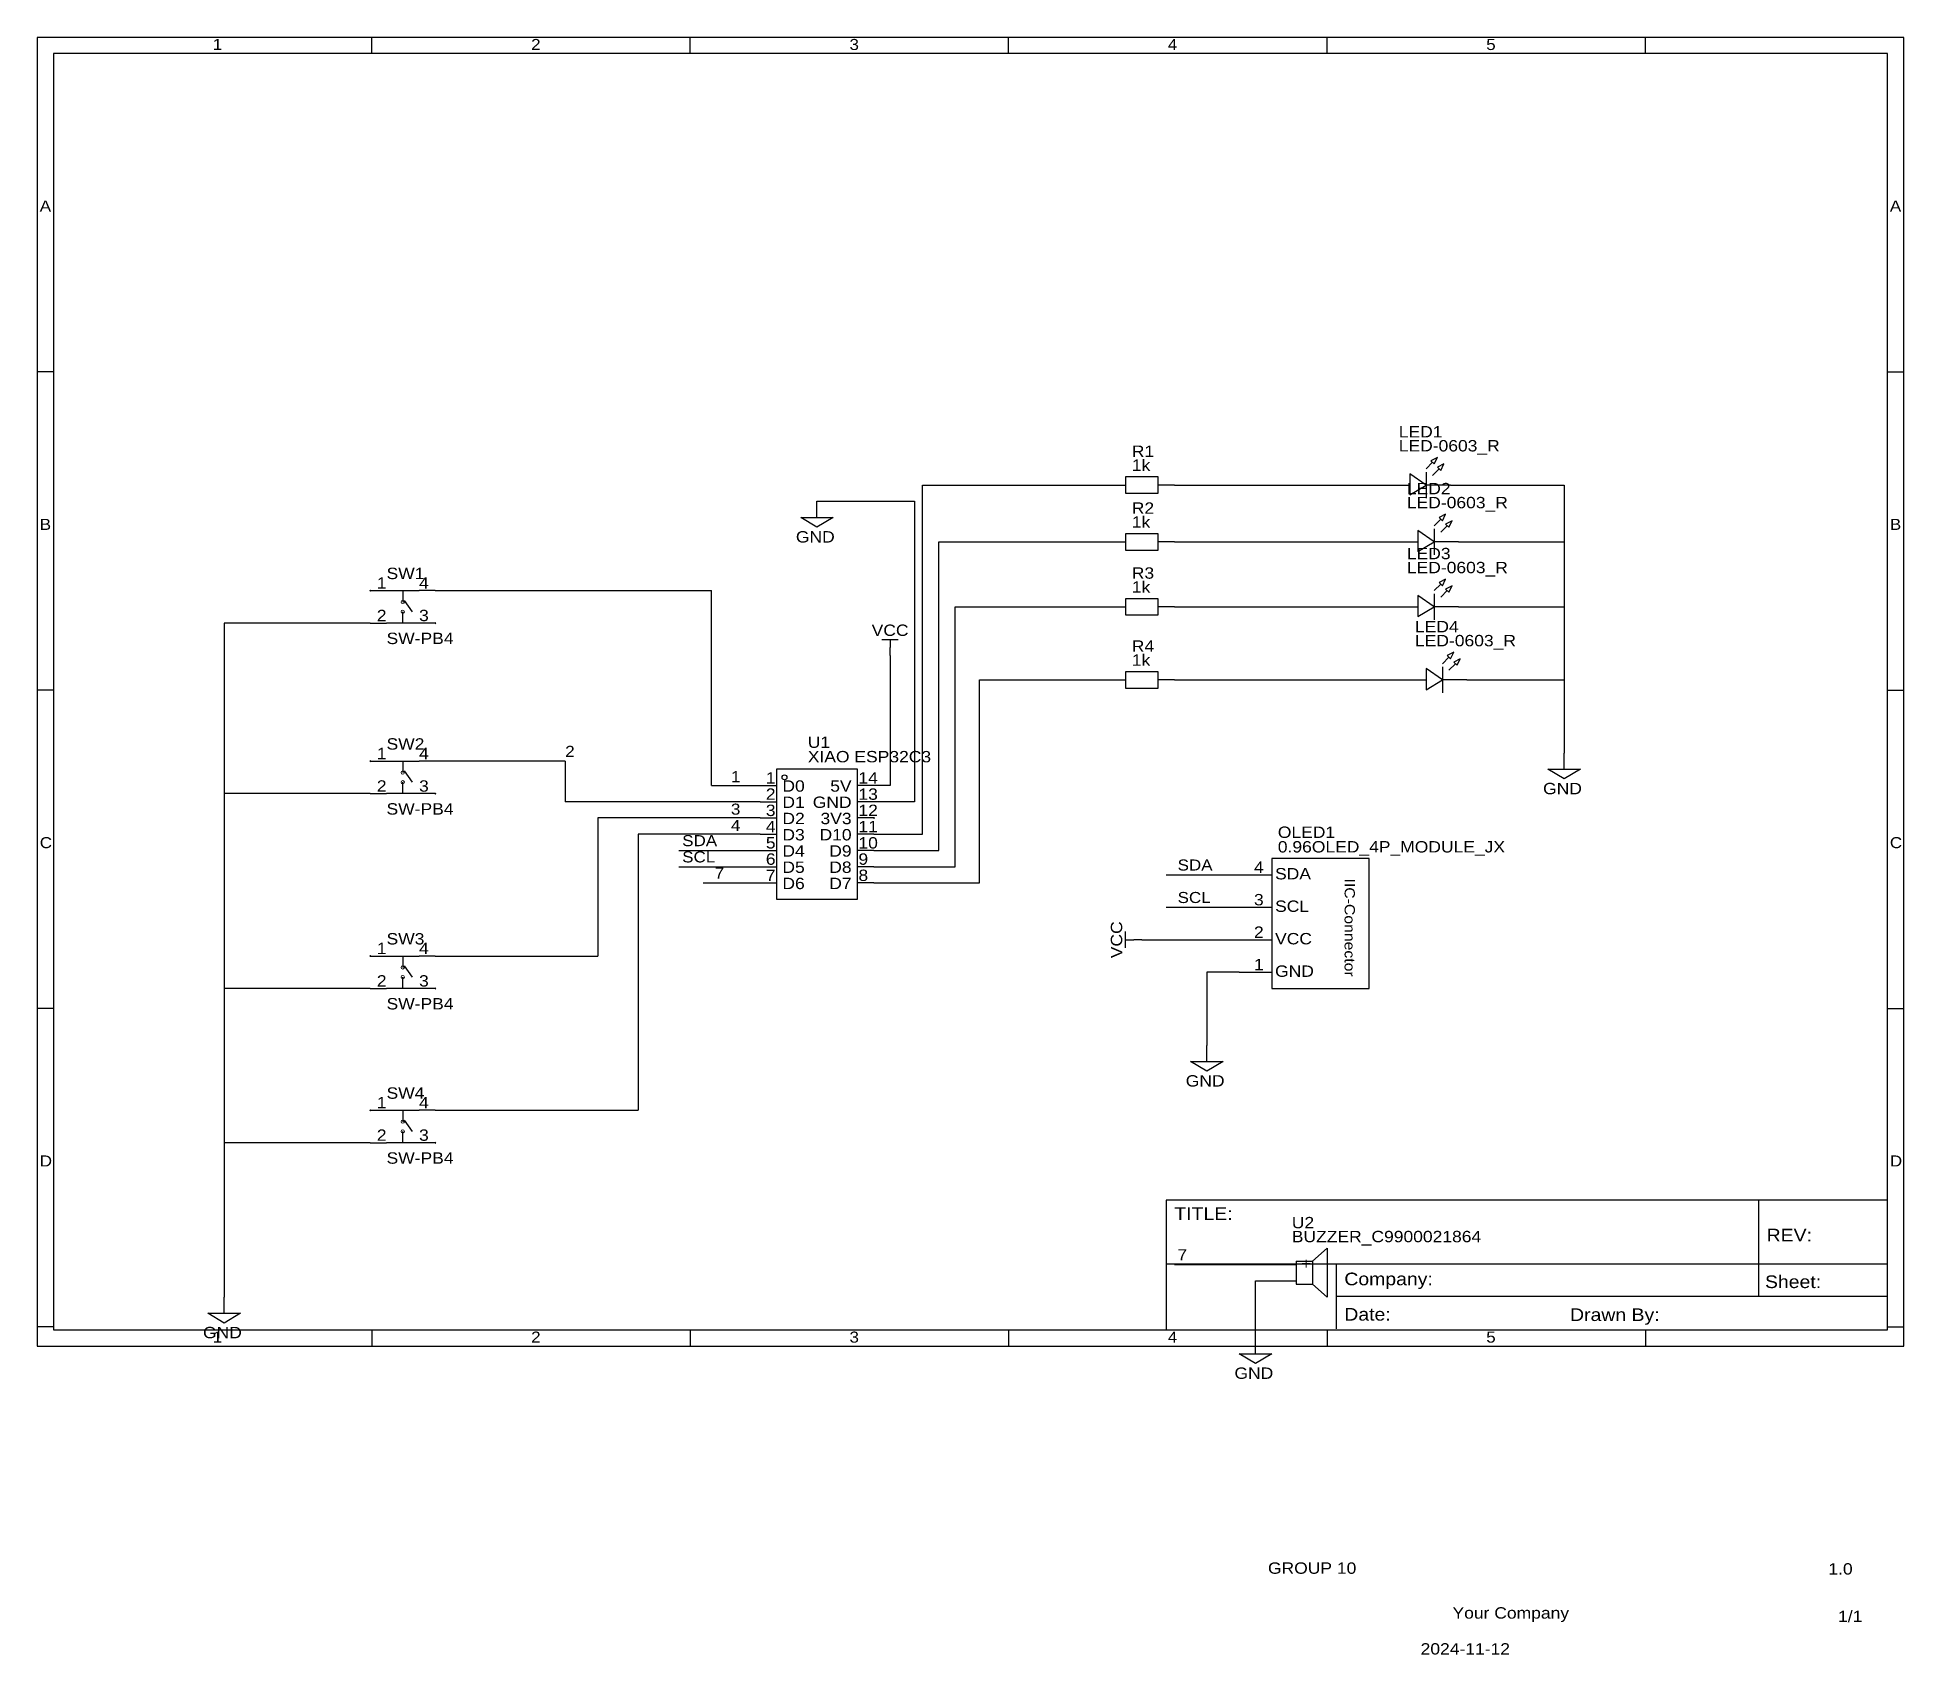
# Model space of a CAD drawing. Header units: millimetres. Extents: x 0 to 292, y 4 to 257.
import ezdxf
from ezdxf.enums import TextEntityAlignment as Align

# ---------------------------------------------------------------- set-up
doc = ezdxf.new("R2010")
doc.units = ezdxf.units.MM
doc.header["$MEASUREMENT"] = 0
doc.styles.get("Standard").update_dxf_attribs({"font": 'arial.ttf'})

msp = doc.modelspace()

# ---------------------------------------------------------------- linework, layer by layer
at = {"color": 1, "true_color": 0x000000}
for points in [[(0, 256.72), (0, 52), (291.85, 52), (291.85, 256.72)], [(2.54, 254.18), (2.54, 54.54), (289.31, 54.54), (289.31, 254.18)], [(176.53, 74.86), (176.53, 54.54), (289.31, 54.54), (289.31, 74.86)]]:
    msp.add_lwpolyline(points, close=True, dxfattribs=at)
for points in [[(52.32, 254.18), (52.32, 256.72)], [(102.11, 254.18), (102.11, 256.72)], [(151.89, 254.18), (151.89, 256.72)], [(201.68, 254.18), (201.68, 256.72)], [(251.46, 254.18), (251.46, 256.72)], [(2.54, 204.4), (0, 204.4)], [(289.31, 204.4), (291.85, 204.4)], [(52.13, 170.24), (52.01, 170.12)], [(52.01, 170.24), (52.13, 170.12)], [(62.29, 165.16), (62.17, 165.04)], [(62.17, 165.16), (62.29, 165.04)], [(2.54, 154.62), (0, 154.62)], [(289.31, 154.62), (291.85, 154.62)], [(52.13, 143.57), (52.01, 143.45)], [(52.01, 143.57), (52.13, 143.45)], [(62.29, 138.49), (62.17, 138.37)], [(62.17, 138.49), (62.29, 138.37)], [(130.87, 134.68), (130.75, 134.56)], [(130.75, 134.68), (130.87, 134.56)], [(52.13, 113.09), (52.01, 112.97)], [(52.01, 113.09), (52.13, 112.97)], [(62.29, 108.01), (62.17, 107.89)], [(62.17, 108.01), (62.29, 107.89)], [(2.54, 104.83), (0, 104.83)], [(289.31, 104.83), (291.85, 104.83)], [(52.13, 88.96), (52.01, 88.84)], [(52.01, 88.96), (52.13, 88.84)], [(62.29, 83.88), (62.17, 83.76)], [(62.17, 83.88), (62.29, 83.76)], [(269.14, 74.84), (269.15, 64.89)], [(176.56, 64.89), (289.21, 64.89)], [(203.11, 64.89), (203.11, 54.73)], [(269.15, 64.89), (269.15, 59.81)], [(203.11, 59.81), (289.21, 59.81)], [(2.54, 55.05), (0, 55.05)], [(52.32, 54.54), (52.32, 52)], [(102.11, 54.54), (102.11, 52)], [(151.89, 54.54), (151.89, 52)], [(201.68, 54.54), (201.68, 52)], [(251.46, 54.54), (251.46, 52)], [(289.31, 55.05), (291.85, 55.05)]]:
    msp.add_lwpolyline(points, dxfattribs=at)
at = {"color": 1, "true_color": 0xa00000}
for points in [[(217.17, 189.23), (218.19, 190.25)], [(217.17, 188.72), (217.17, 184.66)], [(218.19, 188.21), (219.2, 189.23)], [(121.92, 181.61), (121.92, 184.15)], [(218.44, 180.34), (219.46, 181.36)], [(218.44, 179.83), (218.44, 175.77)], [(219.46, 179.32), (220.47, 180.34)], [(54.61, 170.18), (59.69, 170.18)], [(57.15, 170.18), (57.15, 169.16)], [(218.44, 170.18), (219.46, 171.2)], [(218.44, 169.67), (218.44, 165.61)], [(219.46, 169.16), (220.47, 170.18)], [(57.15, 169.16), (57.15, 168.4)], [(57.15, 165.1), (57.15, 166.88)], [(58.67, 166.88), (57.4, 168.66)], [(59.69, 165.1), (54.61, 165.1)], [(132.08, 162.56), (134.62, 162.56)], [(133.35, 162.56), (133.35, 161.29)], [(219.71, 158.75), (220.73, 159.77)], [(219.71, 158.24), (219.71, 154.18)], [(220.73, 157.73), (221.74, 158.75)], [(54.61, 143.51), (59.69, 143.51)], [(57.15, 143.51), (57.15, 142.49)], [(238.76, 142.24), (238.76, 144.78)], [(57.15, 142.49), (57.15, 141.73)], [(57.15, 138.43), (57.15, 140.21)], [(58.67, 140.21), (57.4, 141.99)], [(59.69, 138.43), (54.61, 138.43)], [(170.18, 114.3), (170.18, 116.84)], [(170.18, 115.57), (171.45, 115.57)], [(54.61, 113.03), (59.69, 113.03)], [(57.15, 113.03), (57.15, 112.01)], [(57.15, 112.01), (57.15, 111.25)], [(58.67, 109.73), (57.4, 111.51)], [(57.15, 107.95), (57.15, 109.73)], [(59.69, 107.95), (54.61, 107.95)], [(182.88, 96.52), (182.88, 99.06)], [(54.61, 88.9), (59.69, 88.9)], [(57.15, 88.9), (57.15, 87.88)], [(57.15, 87.88), (57.15, 87.12)], [(57.15, 83.82), (57.15, 85.6)], [(58.67, 85.6), (57.4, 87.38)], [(59.69, 83.82), (54.61, 83.82)], [(201.68, 67.31), (199.39, 65.28)], [(201.68, 67.31), (201.68, 59.69)], [(196.85, 65.28), (199.39, 65.28)], [(196.85, 65.28), (196.85, 61.72)], [(199.39, 65.28), (199.39, 61.72)], [(196.85, 61.72), (199.39, 61.72)], [(199.39, 61.72), (201.68, 59.69)], [(29.21, 57.15), (29.21, 59.69)], [(190.5, 50.8), (190.5, 53.34)]]:
    msp.add_lwpolyline(points, dxfattribs=at)
for points in [[(218.95, 191.01), (217.93, 190.5), (218.44, 189.99)], [(219.96, 189.99), (218.95, 189.48), (219.46, 188.98)], [(170.18, 187.96), (170.18, 185.42), (175.26, 185.42), (175.26, 187.96)], [(214.63, 185.17), (217.17, 186.69), (214.63, 188.47)], [(121.92, 181.61), (124.46, 181.61), (121.92, 180.09), (119.38, 181.61)], [(220.22, 182.12), (219.2, 181.61), (219.71, 181.1)], [(221.23, 181.1), (220.22, 180.59), (220.73, 180.09)], [(170.18, 179.07), (170.18, 176.53), (175.26, 176.53), (175.26, 179.07)], [(215.9, 176.28), (218.44, 177.8), (215.9, 179.58)], [(215.9, 166.12), (218.44, 167.64), (215.9, 169.42)], [(220.22, 171.96), (219.2, 171.45), (219.71, 170.94)], [(221.23, 170.94), (220.22, 170.43), (220.73, 169.93)], [(170.18, 168.91), (170.18, 166.37), (175.26, 166.37), (175.26, 168.91)], [(221.49, 160.53), (220.47, 160.02), (220.98, 159.51)], [(217.17, 154.69), (219.71, 156.21), (217.17, 157.99)], [(222.5, 159.51), (221.49, 159), (222, 158.5)], [(170.18, 157.48), (170.18, 154.94), (175.26, 154.94), (175.26, 157.48)], [(115.57, 142.24), (115.57, 121.92), (128.27, 121.92), (128.27, 142.24)], [(238.76, 142.24), (241.3, 142.24), (238.76, 140.72), (236.22, 142.24)], [(193.04, 128.27), (193.04, 107.95), (208.28, 107.95), (208.28, 128.27)], [(182.88, 96.52), (185.42, 96.52), (182.88, 95), (180.34, 96.52)], [(29.21, 57.15), (31.75, 57.15), (29.21, 55.63), (26.67, 57.15)], [(190.5, 50.8), (193.04, 50.8), (190.5, 49.28), (187.96, 50.8)]]:
    msp.add_lwpolyline(points, close=True, dxfattribs=at)
at = {"color": 1, "true_color": 0x008800}
for points in [[(121.92, 184.15), (137.16, 184.15)], [(137.16, 184.15), (137.16, 137.16)], [(138.43, 132.08), (138.43, 186.69)], [(138.43, 186.69), (167.64, 186.69)], [(177.8, 186.69), (210.82, 186.69)], [(220.98, 186.69), (238.76, 186.69)], [(238.76, 186.69), (238.76, 177.8)], [(140.97, 129.54), (140.97, 177.8)], [(140.97, 177.8), (167.64, 177.8)], [(177.8, 177.8), (212.09, 177.8)], [(222.25, 177.8), (238.76, 177.8)], [(238.76, 177.8), (238.76, 167.64)], [(62.23, 170.18), (105.41, 170.18)], [(105.41, 139.7), (105.41, 170.18)], [(143.51, 127), (143.51, 167.64)], [(143.51, 167.64), (167.64, 167.64)], [(177.8, 167.64), (212.09, 167.64)], [(222.25, 167.64), (238.76, 167.64)], [(238.76, 167.64), (238.76, 156.21)], [(52.07, 165.1), (29.21, 165.1)], [(29.21, 165.1), (29.21, 138.43)], [(133.35, 160.02), (133.35, 139.7)], [(147.32, 124.46), (147.32, 156.21)], [(147.32, 156.21), (167.64, 156.21)], [(177.8, 156.21), (213.36, 156.21)], [(223.52, 156.21), (238.76, 156.21)], [(238.76, 156.21), (238.76, 144.78)], [(82.55, 143.51), (62.23, 143.51)], [(82.55, 143.51), (82.55, 137.16)], [(29.21, 138.43), (29.21, 107.95)], [(52.07, 138.43), (29.21, 138.43)], [(105.41, 139.7), (113.03, 139.7)], [(133.35, 139.7), (130.81, 139.7)], [(113.03, 137.16), (82.55, 137.16)], [(113.03, 134.62), (87.63, 134.62)], [(87.63, 134.62), (87.63, 113.03)], [(137.16, 137.16), (130.81, 137.16)], [(93.98, 132.08), (93.98, 88.9)], [(113.03, 132.08), (93.98, 132.08)], [(130.81, 132.08), (138.43, 132.08)], [(100.33, 129.54), (113.03, 129.54)], [(130.81, 129.54), (140.97, 129.54)], [(100.33, 127), (113.03, 127)], [(130.81, 127), (143.51, 127)], [(176.53, 125.73), (177.8, 125.73)], [(177.8, 125.73), (187.96, 125.73)], [(104.14, 124.46), (105.41, 124.46)], [(105.41, 124.46), (113.03, 124.46)], [(130.81, 124.46), (147.32, 124.46)], [(176.53, 120.65), (177.8, 120.65)], [(177.8, 120.65), (187.96, 120.65)], [(172.72, 115.57), (187.96, 115.57)], [(62.23, 113.03), (87.63, 113.03)], [(187.96, 110.49), (182.88, 110.49)], [(182.88, 110.49), (182.88, 99.06)], [(29.21, 107.95), (29.21, 83.82)], [(52.07, 107.95), (29.21, 107.95)], [(62.23, 88.9), (93.98, 88.9)], [(29.21, 83.82), (29.21, 59.69)], [(52.07, 83.82), (29.21, 83.82)], [(177.8, 64.77), (194.31, 64.77)], [(190.5, 53.34), (190.5, 62.23)], [(190.5, 62.23), (194.31, 62.23)]]:
    msp.add_lwpolyline(points, dxfattribs=at)
at = {"color": 1, "true_color": 0x880000}
for points in [[(167.64, 186.69), (170.18, 186.69)], [(177.8, 186.69), (175.26, 186.69)], [(210.82, 186.69), (214.63, 186.69)], [(220.98, 186.69), (217.17, 186.69)], [(167.64, 177.8), (170.18, 177.8)], [(177.8, 177.8), (175.26, 177.8)], [(212.09, 177.8), (215.9, 177.8)], [(222.25, 177.8), (218.44, 177.8)], [(52.07, 170.18), (54.61, 170.18)], [(62.23, 170.18), (59.69, 170.18)], [(167.64, 167.64), (170.18, 167.64)], [(177.8, 167.64), (175.26, 167.64)], [(212.09, 167.64), (215.9, 167.64)], [(222.25, 167.64), (218.44, 167.64)], [(52.07, 165.1), (54.61, 165.1)], [(62.23, 165.1), (59.69, 165.1)], [(133.35, 160.02), (133.35, 161.29)], [(167.64, 156.21), (170.18, 156.21)], [(177.8, 156.21), (175.26, 156.21)], [(213.36, 156.21), (217.17, 156.21)], [(223.52, 156.21), (219.71, 156.21)], [(52.07, 143.51), (54.61, 143.51)], [(62.23, 143.51), (59.69, 143.51)], [(52.07, 138.43), (54.61, 138.43)], [(62.23, 138.43), (59.69, 138.43)], [(113.03, 139.7), (115.57, 139.7)], [(130.81, 139.7), (128.27, 139.7)], [(113.03, 137.16), (115.57, 137.16)], [(113.03, 134.62), (115.57, 134.62)], [(130.81, 137.16), (128.27, 137.16)], [(130.81, 134.62), (128.27, 134.62)], [(113.03, 132.08), (115.57, 132.08)], [(130.81, 132.08), (128.27, 132.08)], [(113.03, 129.54), (115.57, 129.54)], [(130.81, 129.54), (128.27, 129.54)], [(113.03, 127), (115.57, 127)], [(130.81, 127), (128.27, 127)], [(187.96, 125.73), (193.04, 125.73)], [(113.03, 124.46), (115.57, 124.46)], [(130.81, 124.46), (128.27, 124.46)], [(187.96, 120.65), (193.04, 120.65)], [(172.72, 115.57), (171.45, 115.57)], [(187.96, 115.57), (193.04, 115.57)], [(52.07, 113.03), (54.61, 113.03)], [(62.23, 113.03), (59.69, 113.03)], [(187.96, 110.49), (193.04, 110.49)], [(52.07, 107.95), (54.61, 107.95)], [(62.23, 107.95), (59.69, 107.95)], [(52.07, 88.9), (54.61, 88.9)], [(62.23, 88.9), (59.69, 88.9)], [(52.07, 83.82), (54.61, 83.82)], [(62.23, 83.82), (59.69, 83.82)], [(194.31, 64.77), (196.85, 64.77)], [(194.31, 62.23), (196.85, 62.23)]]:
    msp.add_lwpolyline(points, dxfattribs=at)
at = {"color": 1, "lineweight": 0, "true_color": 0xa00000}
for centre in [(57.15, 168.4), (57.15, 166.88), (57.15, 141.73), (57.15, 140.21), (57.15, 111.25), (57.15, 109.73), (57.15, 87.12), (57.15, 85.6)]:
    msp.add_circle(centre, 0.254, dxfattribs=at)
msp.add_ellipse((116.84, 140.97), major_axis=(0, 0.381), ratio=1)

# ---------------------------------------------------------------- texts
at = {"color": 1, "true_color": 0x000000, "width": 1.1}
for s, height, p in [('1', 1.73, (27.43, 254.22)), ('2', 1.73, (77.22, 254.22)), ('3', 1.73, (127, 254.22)), ('4', 1.73, (176.78, 254.22)), ('5', 1.73, (226.57, 254.22)), ('A', 1.73, (0.38, 228.95)), ('A', 1.73, (289.69, 228.95)), ('B', 1.73, (0.38, 179.16)), ('B', 1.73, (289.69, 179.16)), ('4', 1.78, (59.69, 169.95)), ('3', 1.78, (59.69, 164.87)), ('2', 1.73, (82.55, 143.66)), ('4', 1.78, (59.69, 143.28)), ('3', 1.78, (59.69, 138.2)), ('1', 1.73, (108.46, 139.7)), ('14', 1.778, (128.4, 139.47)), ('13', 1.778, (128.4, 136.93)), ('4', 1.73, (108.46, 132.08)), ('3', 1.73, (108.46, 134.62)), ('12', 1.778, (128.4, 134.39)), ('C', 1.73, (0.38, 129.38)), ('SDA', 1.729, (100.84, 129.69)), ('11', 1.778, (128.4, 131.85)), ('10', 1.778, (128.4, 129.31)), ('C', 1.73, (289.69, 129.38)), ('SCL', 1.729, (100.84, 127.15)), ('9', 1.78, (128.4, 126.77)), ('7', 1.73, (105.92, 124.61)), ('8', 1.78, (128.4, 124.23)), ('SDA', 1.729, (178.31, 125.88)), ('SCL', 1.729, (178.31, 120.8)), ('4', 1.78, (59.69, 112.8)), ('3', 1.78, (59.69, 107.72)), ('4', 1.78, (59.69, 88.67)), ('3', 1.78, (59.69, 83.59)), ('D', 1.73, (0.38, 79.59)), ('D', 1.73, (289.69, 79.59)), ('TITLE:', 1.976, (177.8, 71.16)), ('REV:', 1.976, (270.42, 67.8)), ('7', 1.73, (178.31, 64.92)), ('Company:', 1.976, (204.38, 60.94)), ('Sheet:', 1.976, (270.16, 60.5)), ('Date:', 1.976, (204.38, 55.41)), ('Drawn By:', 1.976, (239.68, 55.35)), ('1', 1.73, (27.43, 52.04)), ('2', 1.73, (77.22, 52.04)), ('3', 1.73, (127, 52.04)), ('4', 1.73, (176.78, 52.04)), ('5', 1.73, (226.57, 52.04))]:
    msp.add_text(s, height=height, dxfattribs=at).set_placement(p, align=Align.BOTTOM_LEFT)
at = {"color": 1, "true_color": 0x000080, "width": 1.1}
for s, p in [('LED1', (212.89, 193.61)), ('R1', (171.15, 190.56)), ('LED-0603_R', (212.89, 191.42)), ('1k', (171.15, 188.38)), ('LED2', (214.16, 184.72)), ('R2', (171.15, 181.67)), ('LED-0603_R', (214.16, 182.53)), ('1k', (171.15, 179.49)), ('GND', (118.62, 177.17)), ('LED3', (214.16, 174.56)), ('SW1', (54.61, 171.45)), ('R3', (171.15, 171.51)), ('LED-0603_R', (214.16, 172.37)), ('1k', (171.15, 169.33)), ('SW-PB4', (54.61, 161.29)), ('LED4', (215.43, 163.13)), ('R4', (171.15, 160.08)), ('LED-0603_R', (215.43, 160.94)), ('1k', (171.15, 157.9)), ('SW2', (54.61, 144.78)), ('U1', (120.48, 145.05)), ('XIAO ESP32C3', (120.48, 142.79)), ('GND', (235.46, 137.8)), ('SW-PB4', (54.61, 134.62)), ('OLED1', (193.98, 130.97)), ('0.96OLED_4P_MODULE_JX', (193.98, 128.69)), ('SW3', (54.61, 114.3)), ('SW-PB4', (54.61, 104.14)), ('GND', (179.58, 92.08)), ('SW4', (54.61, 90.17)), ('SW-PB4', (54.61, 80.01)), ('U2', (196.17, 69.91)), ('BUZZER_C9900021864', (196.17, 67.73)), ('GND', (25.91, 52.71)), ('GND', (187.2, 46.36)), ('GROUP 10', (192.44, 15.87)), ('1.0', (280.07, 15.75)), ('Your Company', (221.3, 8.86)), ('1/1', (281.59, 8.32)), ('2024-11-12', (216.31, 3.24))]:
    msp.add_text(s, height=1.778, dxfattribs=at).set_placement(p, align=Align.BOTTOM_LEFT)
at = {"color": 1, "true_color": 0x000000, "width": 1.1}
for s, p in [('1', (54.61, 169.95)), ('2', (54.61, 164.87)), ('1', (54.61, 143.28)), ('2', (54.61, 138.2)), ('1', (115.44, 139.47)), ('2', (115.44, 136.93)), ('3', (115.44, 134.39)), ('4', (115.44, 131.85)), ('5', (115.44, 129.31)), ('6', (115.44, 126.77)), ('7', (115.44, 124.23)), ('4', (191.77, 125.5)), ('3', (191.77, 120.42)), ('2', (191.77, 115.34)), ('1', (54.61, 112.8)), ('1', (191.77, 110.26)), ('2', (54.61, 107.72)), ('1', (54.61, 88.67)), ('2', (54.61, 83.59))]:
    msp.add_text(s, height=1.78, dxfattribs=at).set_placement(p, align=Align.BOTTOM_RIGHT)
at = {"color": 1, "true_color": 0x000080, "width": 1.1}
msp.add_text('VCC', height=1.778, dxfattribs=at).set_placement((133.35, 162.56), align=Align.BOTTOM_CENTER)
at = {"color": 1, "true_color": 0x0000ff, "width": 1.1}
for s, height, p in [('D0', 1.778, (116.51, 138.2)), ('D1', 1.778, (116.51, 135.66)), ('D2', 1.778, (116.51, 133.12)), ('D3', 1.778, (116.51, 130.58)), ('D4', 1.778, (116.51, 128.04)), ('D5', 1.778, (116.51, 125.5)), ('SDA', 1.778, (193.55, 124.48)), ('D6', 1.778, (116.51, 122.96)), ('SCL', 1.778, (193.55, 119.4)), ('VCC', 1.778, (193.55, 114.32)), ('GND', 1.778, (193.55, 109.24)), ('+', 1.78, (197.61, 63.52))]:
    msp.add_text(s, height=height, dxfattribs=at).set_placement(p, align=Align.BOTTOM_LEFT)
for s, p in [('5V', (127.33, 138.2)), ('GND', (127.33, 135.66)), ('3V3', (127.33, 133.12)), ('D10', (127.33, 130.58)), ('D9', (127.33, 128.04)), ('D8', (127.33, 125.5)), ('D7', (127.33, 122.96))]:
    msp.add_text(s, height=1.778, dxfattribs=at).set_placement(p, align=Align.BOTTOM_RIGHT)
at = {"color": 1, "true_color": 0x000000, "width": 1.1}
msp.add_text('IIC-Connector', height=1.6051, rotation=270, dxfattribs=at).set_placement((203.94, 125.15), align=Align.BOTTOM_LEFT)
at = {"color": 1, "true_color": 0x000080, "width": 1.1}
msp.add_text('VCC', height=1.778, rotation=90, dxfattribs=at).set_placement((170.18, 115.57), align=Align.BOTTOM_CENTER)

doc.saveas('drawing.dxf')
